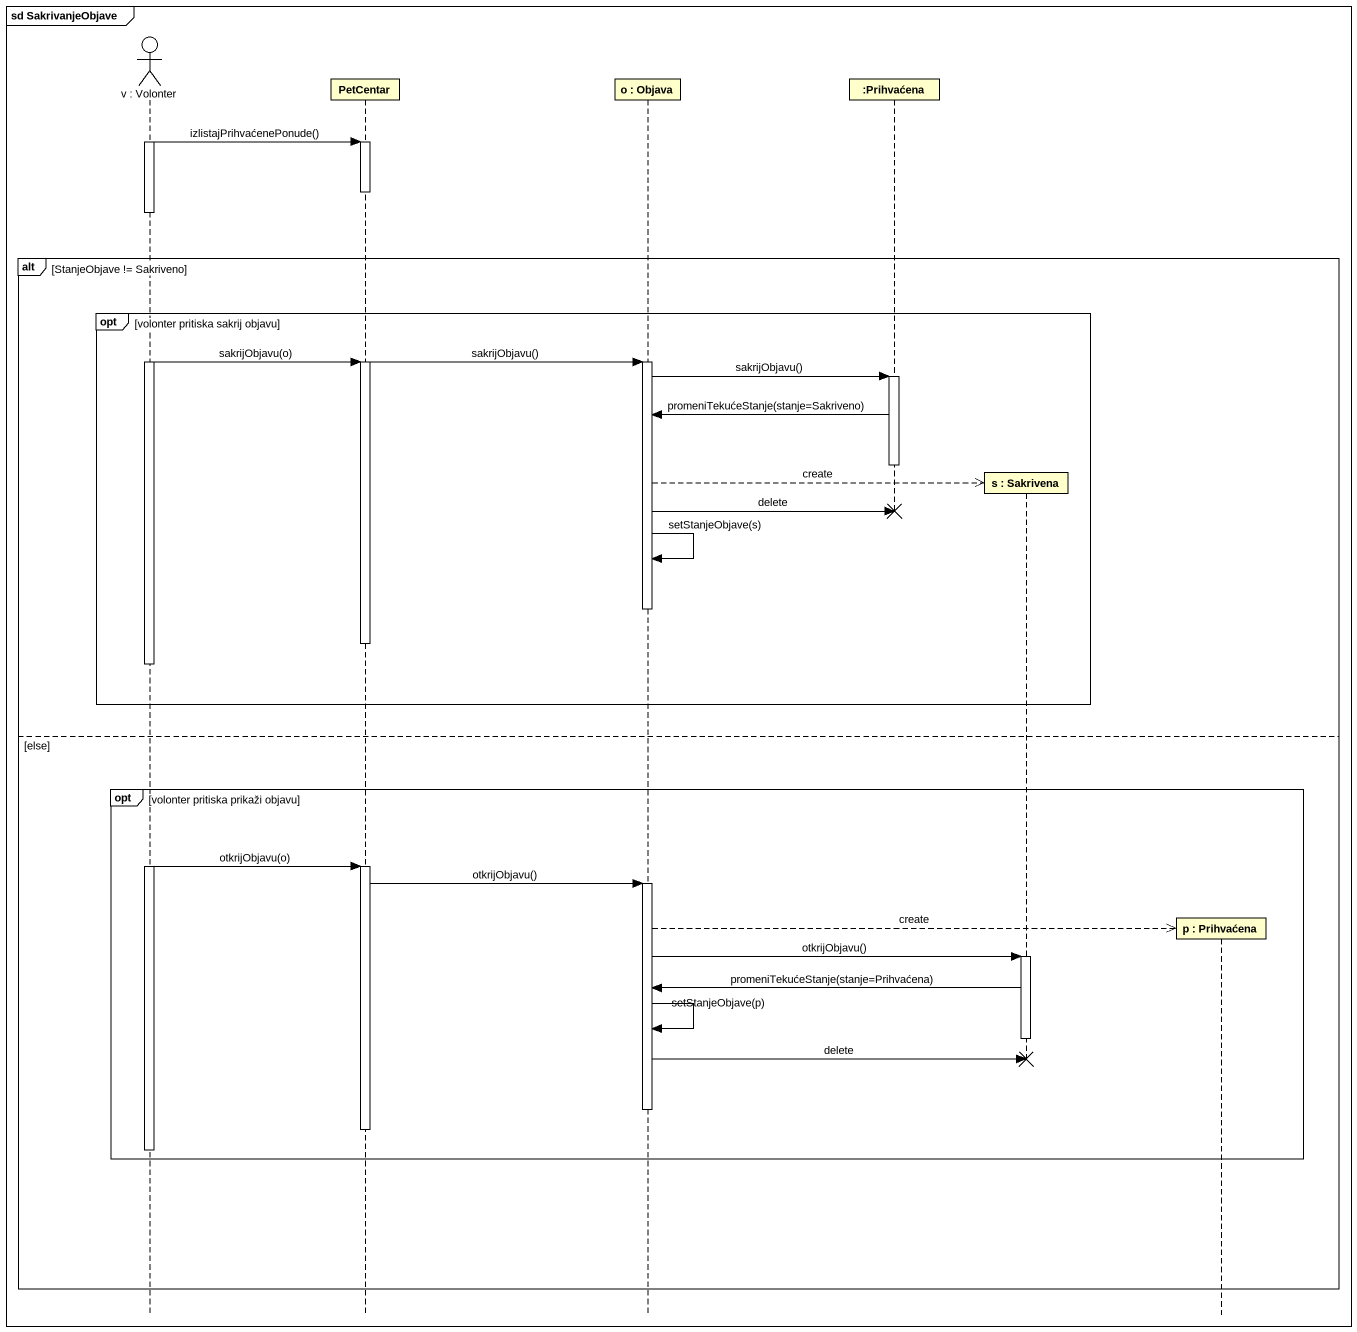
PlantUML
@startuml
mainframe sd SakrivanjeObjave
hide footbox
actor "v : Volonter" as v
participant PetCentar
participant "o : Objava" as o_
participant ":Prihvaćena" as Prihvaćena
participant "s : Sakrivena" as s
participant "p : Prihvaćena" as p

activate v
v -> PetCentar : izlistajPrihvaćenePonude()
activate PetCentar
deactivate PetCentar
alt StanjeObjave != Sakriveno
  opt volonter pritiska sakrij objavu
    v -> PetCentar : sakrijObjavu(o)
    PetCentar -> o_ : sakrijObjavu()
    activate PetCentar
    activate o_
    o_ -> Prihvaćena : sakrijObjavu()
    activate Prihvaćena
    Prihvaćena -> o_ : promeniTekućeStanje(stanje=Sakriveno)
    deactivate Prihvaćena
    o_ -->> s ** : create
    o_ -> Prihvaćena !! : delete
    o_ -> o_ : setStanjeObjave(s)
    deactivate o_
    deactivate PetCentar
  end
else else
  opt volonter pritiska prikaži objavu
    v -> PetCentar : otkrijObjavu(o)
    activate PetCentar
    PetCentar -> o_ : otkrijObjavu()
    activate o_
    o_ -->> p ** : create
    o_ -> s : otkrijObjavu()
    activate s
    s -> o_ : promeniTekućeStanje(stanje=Prihvaćena)
    o_ -> o_ : setStanjeObjave(p)
    deactivate s
    o_ -> s !! : delete
    deactivate o_
    deactivate PetCentar
    deactivate v
  end
end
@enduml
